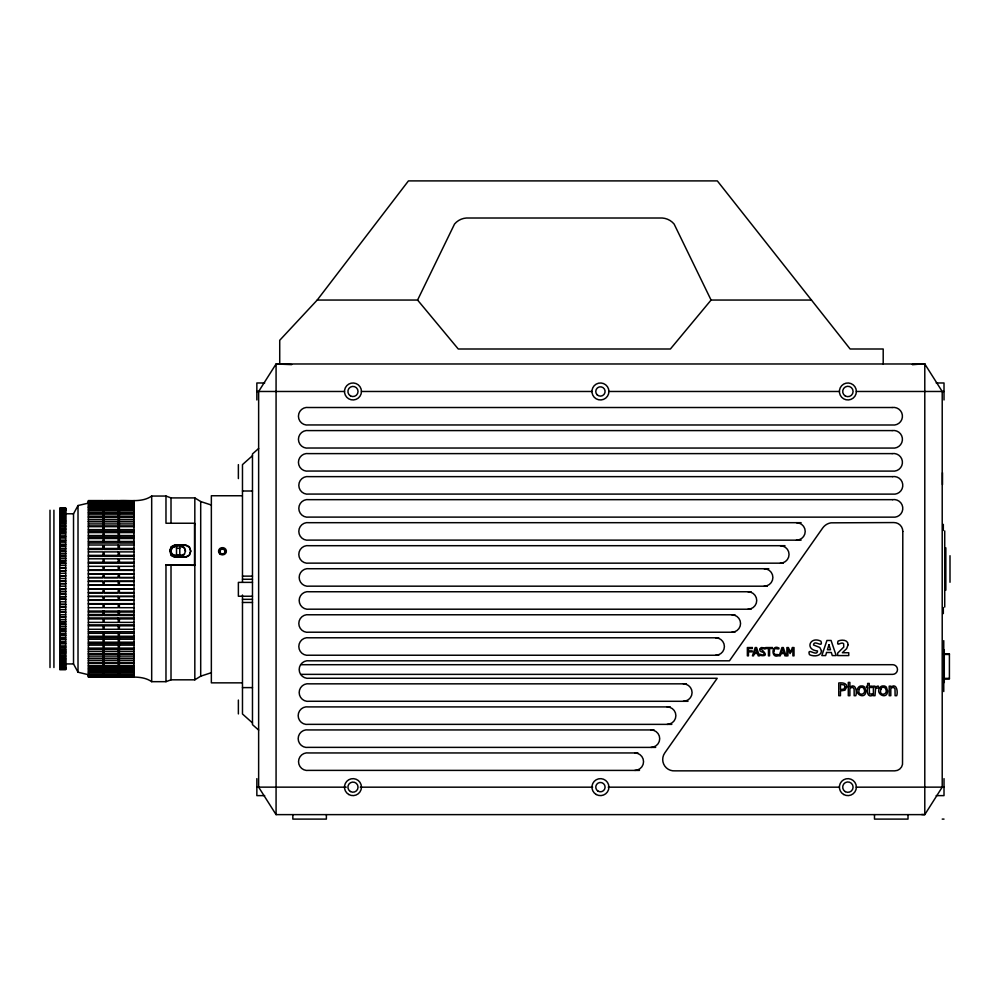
<?xml version="1.0" encoding="UTF-8"?>
<svg xmlns="http://www.w3.org/2000/svg" width="1000" height="1000" viewBox="0 0 1000 1000"><rect width="100%" height="100%" fill="white"/><g stroke="black" fill="none" stroke-linecap="round" stroke-linejoin="round"><path stroke-width="1.5" d="M169.762 551.325L171.2 547.15L174.662 545.413L185.85 545.413L189.312 547.15L190.75 551.325L189.312 555.513M279.725 363.975L279.725 340.288L317.213 300.05L417.575 300.05L454.538 224.037A16.975 16.975 0 0 1 466.413 218.012L662.237 218.012A16.975 16.975 0 0 1 674.112 224.037L711.075 300.05L811.45 300.05M134.037 674.725L88.375 674.725L78.012 672.2L73.525 663.95L73.525 513.787L78.012 505.538L88.375 503.113M317.213 300.05L408.438 180.9L717.325 180.9L850.125 349L883.2 349L883.2 363.975M711.075 300.05L670.4 349L458.263 349L417.575 300.05M252.475 455.688L242.475 464.625L242.475 582.137M258.637 448.488L252.475 453.95L252.475 724.65L258.637 730.062M119.375 663.125L119.375 677.163C130.087 677.663 142.25 675.113 151.688 681.675L165.975 681.675L171.012 679.825L194.825 679.825L200.7 676.188L211.35 672.688M211.35 505.037L200.7 501.55L194.825 497.912L171.012 497.912L165.975 496.05L151.688 496.05C142.275 502.663 130.1 500.025 119.375 500.575L119.375 516.875L134.037 516.875M171.2 555.087L174.662 556.825L185.85 556.825L189.312 555.087L190.75 550.913L189.312 546.725L185.85 545L174.662 545L171.2 546.725L169.762 550.913L171.2 555.513L174.662 557.25L185.85 557.25L188.15 556.087M176.513 546.188L171.962 547.638L170.837 550.913L171.962 554.175L176.513 555.638L176.513 545.837L179.8 545.837L179.8 555.638L184.35 554.175M174.862 546.188L171.962 548.062L170.837 551.325L171.962 554.6L174.862 556.05L181.45 556.05L184.35 554.6L185.475 550.913L184.35 547.638L179.8 546.188M924.788 363.975L912.3 364.487L924.788 363.975L942.212 391.475L942.212 787.138L924.788 814.625L276.075 814.625L258.637 787.138L258.637 391.475L276.075 363.975L924.788 363.975L924.788 814.625L921.663 814.5M264.675 382.975L256.85 382.975L256.85 399.963M936.188 382.975L944.013 382.975L944.013 399.963M256.85 391.475L344.475 391.475M361.463 391.475A8.5 8.5 0 0 0 348.725 384.113A8.5 8.5 0 0 0 348.725 398.825A8.5 8.5 0 0 0 361.463 391.475L591.938 391.475M608.925 391.475A8.5 8.5 0 0 0 596.188 384.113A8.5 8.5 0 0 0 596.188 398.825A8.5 8.5 0 0 0 608.925 391.475L839.388 391.475M856.375 391.475A8.5 8.5 0 0 0 843.637 384.113A8.5 8.5 0 0 0 843.637 398.825A8.5 8.5 0 0 0 856.375 391.475L944.013 391.475M242.475 491L252.475 491M241.812 495.75L211.35 495.75L211.35 682.85L241.812 682.85M88.375 501.062L103.038 501.062M104.162 501.062L118.25 501.062M119.375 501.062L134.037 501.062M88.375 501.55L103.038 501.55M104.162 501.55L118.25 501.55M119.375 501.55L134.037 501.55M88.375 502.038L103.038 502.038M104.162 502.038L118.25 502.038M119.375 502.038L134.037 502.038M88.375 502.525L103.038 502.525M104.162 502.525L118.25 502.525M119.375 502.525L134.037 502.525M88.375 503.013L134.037 503.013M88.375 503.675L103.038 503.675M104.162 503.675L118.25 503.675M119.375 503.675L134.037 503.675M88.375 505.1L103.038 505.1M104.162 505.1L118.25 505.1M119.375 505.1L134.037 505.1M103.038 506.037L104.162 506.037M118.25 506.037L119.375 506.037M88.375 506.525L103.038 506.525M104.162 506.525L118.25 506.525M119.375 506.525L134.037 506.525M88.375 507.463L103.038 507.463M104.162 507.463L118.25 507.463M119.375 507.463L134.037 507.463M88.375 507.95L103.038 507.95M104.162 507.95L118.25 507.95M119.375 507.95L134.037 507.95M59.8 508.413L65.688 508.413M59.8 508.75L65.688 508.75M59.8 509.087L65.688 509.087M59.8 509.438L65.688 509.438M88.375 509.387L103.038 509.387M104.162 509.387L118.25 509.387M119.375 509.387L134.037 509.387M59.8 509.775L65.688 509.775M59.8 510.112L65.688 510.112M59.8 510.45L65.688 510.45M59.8 510.788L65.688 510.788M88.375 510.812L103.038 510.812M104.162 510.812L118.25 510.812M119.375 510.812L134.037 510.812M59.8 511.875L65.688 511.863M88.375 512.575L103.038 512.575M104.162 512.575L118.25 512.575M119.375 512.575L134.037 512.575M59.8 512.85L65.688 512.85M88.375 513.175L103.038 513.175M104.162 513.175L118.25 513.175M119.375 513.175L134.037 513.175M65.688 513.787L73.525 513.787M59.8 513.862L65.688 513.85M103.038 514.6L104.162 514.6M118.25 514.6L119.375 514.6M59.8 514.85L65.688 514.85M88.375 514.85L103.038 514.85M104.162 514.85L118.25 514.85M119.375 514.85L134.037 514.85M59.8 515.862L65.688 515.837M59.8 516.838L65.688 516.838M88.375 516.875L103.038 516.875L103.038 500.575L88.375 500.575L88.375 677.163L103.038 677.163L103.038 663.125M88.375 517.112L103.038 517.112L103.038 521.413L88.375 521.413M134.037 517.112L119.375 517.112L119.375 521.413L134.037 521.413M59.8 517.85L65.688 517.837M59.8 518.825L65.688 518.825M88.375 519.388L103.038 519.388M104.162 519.388L118.25 519.388M119.375 519.388L134.037 519.388M59.8 519.837L65.688 519.837M59.8 520.55L65.688 520.55M59.8 521.425L65.688 521.425M88.375 521.663L103.038 521.663L103.038 525.962L88.375 525.962M134.037 521.663L119.375 521.663L119.375 525.962L134.037 525.962M59.8 522.137L65.688 522.137M801.112 522.688L309.088 522.688A8.838 8.838 0 0 0 298.812 531.4A8.838 8.838 0 0 0 309.088 540.112L801.087 540.163M59.8 523.013L65.688 523.013M194.825 524.55L194.537 523.237L165.975 523.237L165.975 496.05M59.8 523.725L65.688 523.725M88.375 523.925L103.038 523.925M104.162 523.925L118.25 523.925M119.375 523.925L134.037 523.925M59.8 525.3L65.688 525.3M59.8 526.175L65.688 526.175M88.375 526.675L103.038 526.675L103.038 531.188L88.375 531.188M134.037 526.675L119.375 526.675L119.375 531.188L134.037 531.188M59.8 526.888L65.688 526.888M103.038 528.237L104.162 528.237M118.25 528.237L119.375 528.237M59.8 528.475L65.688 528.475M59.8 529.338L65.688 529.338M88.375 529.637L103.038 529.637M104.162 529.637L118.25 529.637M119.375 529.637L134.037 529.637M59.8 530.05L65.688 530.05M59.8 531.638L65.688 531.638M59.8 532.513L65.688 532.513M88.375 532.587L103.038 532.587L103.038 537.112L88.375 537.112M134.037 532.587L119.375 532.587L119.375 537.112L134.037 537.112M59.8 533.9L65.688 533.9M88.375 535.55L103.038 535.55M104.162 535.55L118.25 535.55M119.375 535.55L134.037 535.55M59.8 535.962L65.688 535.962M59.8 536.638L65.688 536.638M59.8 538.025L65.688 538.025M88.375 538.513L103.038 538.513L103.038 543.038L88.375 543.038M134.037 538.513L119.375 538.513L119.375 543.038L134.037 543.038M59.8 540.087L65.688 540.087M59.8 540.763L65.688 540.763M88.375 541.475L103.038 541.475M104.162 541.475L118.25 541.475M119.375 541.475L134.037 541.475M59.8 542.163L65.688 542.163M59.8 544.225L65.688 544.225M59.8 544.888L65.688 544.888M88.375 545.013L103.038 545.013L103.038 549.438L88.375 549.438M134.037 545.013L119.375 545.013L119.375 549.438L134.037 549.438M784.987 545.7L309.088 545.7A8.838 8.838 0 0 0 298.812 554.425A8.838 8.838 0 0 0 309.088 563.138L783.413 563.175M103.038 545.988L104.162 545.988M118.25 545.988L119.375 545.988M59.8 546.287L65.688 546.287M59.8 548.35L65.688 548.35M176.513 548.3L179.8 548.3M88.375 548.462L103.038 548.462M104.162 548.462L118.25 548.462M119.375 548.462L134.037 548.462M59.8 549.012L65.688 549.012M59.8 551L65.688 551M59.8 551.413L65.688 551.413M88.375 551.9L103.038 551.9L103.038 556.337L88.375 556.337M134.037 551.9L119.375 551.9L119.375 556.337L134.037 556.337M59.8 553.4L65.688 553.4M59.8 553.825L65.688 553.825M176.513 554.788L179.8 554.788M88.375 555.35L103.038 555.35M104.162 555.35L118.25 555.35M119.375 555.35L134.037 555.35M59.8 555.8L65.688 555.8M59.8 556.225L65.688 556.225M59.8 558.212L65.688 558.212M59.8 558.625L65.688 558.625M88.375 558.8L103.038 558.8L103.038 563.225L88.375 563.225M134.037 558.8L119.375 558.8L119.375 563.225L134.037 563.225M59.8 560.612L65.688 560.612M59.8 561.025L65.688 561.025M88.375 562.25L103.038 562.25M104.162 562.25L118.25 562.25M119.375 562.25L134.037 562.25M59.8 563.013L65.688 563.013M59.8 563.438L65.688 563.438M165.975 564.85L194.825 565.325L165.975 564.85L165.975 681.675M59.8 565.413L65.688 565.413M88.375 566.337L103.038 566.337L103.038 570.375L88.375 570.375M134.037 566.337L119.375 566.337L119.375 570.375L134.037 570.375M103.038 566.675L104.162 566.675M118.25 566.675L119.375 566.675M59.8 567.812L65.688 567.812M59.8 568.237L65.688 568.237M768.8 568.725L309.45 568.725A8.838 8.838 0 0 0 299.175 577.45A8.838 8.838 0 0 0 309.45 586.163L767.237 586.2M88.375 570.037L103.038 570.037M104.162 570.037L118.25 570.037M119.375 570.037L134.037 570.037M59.8 570.675L65.688 570.675M59.8 570.812L65.688 570.812M59.8 573.4L65.688 573.25M88.375 573.737L103.038 573.737L103.038 577.775L88.375 577.775M134.037 573.737L119.375 573.737L119.375 577.775L134.037 577.775M88.375 574.075L103.038 574.075M104.162 574.075L118.25 574.075M119.375 574.075L134.037 574.075M59.8 575.825L65.688 575.825M59.8 575.975L65.688 575.975M242.475 576.138L252.475 576.138M88.375 577.438L103.038 577.438M104.162 577.438L118.25 577.438M119.375 577.438L134.037 577.438M59.8 578.413L65.688 578.55M242.475 579.275L252.475 579.275M59.8 580.988L65.688 580.988M59.8 581.138L65.688 581.138M88.375 581.138L103.038 581.138L103.038 585.163L88.375 585.163M134.037 581.138L119.375 581.138L119.375 585.163L134.037 585.163M88.375 581.475L103.038 581.475M104.162 581.475L118.25 581.475M119.375 581.475L134.037 581.475M252.475 582.375L238.375 582.375L238.375 596.237L252.475 596.237M59.8 583.562L65.688 583.562M59.8 583.713L65.688 583.713M88.375 584.837L103.038 584.837M104.162 584.837L118.25 584.837M119.375 584.837L134.037 584.837M59.8 586.287L65.688 586.15M59.8 588.725L65.688 588.725M59.8 588.862L65.688 588.862M88.375 588.862L134.037 588.862M88.375 589.2L103.038 589.2M104.162 589.2L118.25 589.2M119.375 589.2L134.037 589.2M59.8 591.45L65.688 591.45M59.8 591.587L65.688 591.587M751.1 591.75L309.45 591.75A8.838 8.838 0 0 0 299.175 600.462A8.838 8.838 0 0 0 309.45 609.188L751.087 609.225M88.375 592.562L103.038 592.562M104.162 592.562L118.25 592.562M119.375 592.562L134.037 592.562M88.375 592.9L103.038 592.9L103.038 588.862M134.037 592.9L119.375 592.9L119.375 588.862M59.8 594.025L65.688 594.025M59.8 594.163L65.688 594.163M88.375 596.263L103.038 596.263L103.038 600.3L88.375 600.3M134.037 596.263L119.375 596.263L119.375 600.3L134.037 600.3M59.8 596.6L65.688 596.6M88.375 596.6L103.038 596.6M104.162 596.6L118.25 596.6M119.375 596.6L134.037 596.6M59.8 596.75L65.688 596.75M59.8 599.188L65.688 599.188M59.8 599.325L65.688 599.325M242.475 599.338L252.475 599.338M88.375 599.963L103.038 599.963M104.162 599.963L118.25 599.963M119.375 599.963L134.037 599.963M59.8 601.763L65.688 601.9M242.475 602.463L252.475 602.463M88.375 603.663L103.038 603.663L103.038 607.7L88.375 607.7M134.037 603.663L119.375 603.663L119.375 607.7L134.037 607.7M88.375 604L103.038 604M104.162 604L118.25 604M119.375 604L134.037 604M59.8 604.338L65.688 604.338M59.8 604.487L65.688 604.487M59.8 606.912L65.688 606.912M59.8 607.062L65.688 607.062M59.8 609.637L65.688 609.637M88.375 611.062L134.037 611.062M59.8 611.9L65.688 611.9M88.375 612.038L103.038 612.038M104.162 612.038L118.25 612.038M119.375 612.038L134.037 612.038M59.8 612.325L65.688 612.325M88.375 614.513L103.038 614.513M104.162 614.513L118.25 614.513M119.375 614.513L134.037 614.513M59.8 614.725L65.688 614.725M734.938 614.775L309.088 614.775A8.838 8.838 0 0 0 298.812 623.488A8.838 8.838 0 0 0 309.088 632.212L734.938 632.238M88.375 615.487L103.038 615.487L103.038 611.062M134.037 615.487L119.375 615.487L119.375 611.062M59.8 616.7L65.688 616.7M59.8 617.125L65.688 617.125M88.375 617.95L103.038 617.95L103.038 622.388L88.375 622.388M134.037 617.95L119.375 617.95L119.375 622.388L134.037 622.388M88.375 618.938L103.038 618.938M104.162 618.938L118.25 618.938M119.375 618.938L134.037 618.938M59.8 619.525L65.688 619.525M59.8 621.512L65.688 621.512M59.8 621.938L65.688 621.938M59.8 623.913L65.688 623.913M59.8 624.338L65.688 624.338M88.375 624.85L103.038 624.85L103.038 629.275L88.375 629.275M134.037 624.85L119.375 624.85L119.375 629.275L134.037 629.275M88.375 625.825L103.038 625.825M104.162 625.825L118.25 625.825M119.375 625.825L134.037 625.825M59.8 626.312L65.688 626.312M59.8 626.737L65.688 626.737M59.8 628.725L65.688 628.725M59.8 629.138L65.688 629.138M59.8 630.788L65.688 630.788M59.8 631.45L65.688 631.45M88.375 631.737L134.037 631.737M88.375 633.3L103.038 633.3M104.162 633.3L118.25 633.3M119.375 633.3L134.037 633.3M59.8 633.513L65.688 633.513M59.8 634.913L65.688 634.913M59.8 635.575L65.688 635.575M88.375 636.263L103.038 636.263L103.038 631.737M134.037 636.263L119.375 636.263L119.375 631.737M59.8 637.638L65.688 637.638M88.375 637.663L103.038 637.663L103.038 642.188L88.375 642.188M134.037 637.663L119.375 637.663L119.375 642.188L134.037 642.188M718.763 637.788L309.088 637.788A8.838 8.838 0 0 0 298.812 646.513A8.838 8.838 0 0 0 309.088 655.225L718.787 655.263M59.8 639.038L65.688 639.038M88.375 639.225L103.038 639.225M104.162 639.225L118.25 639.225M119.375 639.225L134.037 639.225M59.8 639.7L65.688 639.7M59.8 641.775L65.688 641.775M59.8 643.162L65.688 643.162M88.375 643.587L103.038 643.587L103.038 648.1L88.375 648.1M134.037 643.587L119.375 643.587L119.375 648.1L134.037 648.1M59.8 643.838L65.688 643.838M88.375 645.138L103.038 645.138M104.162 645.138L118.25 645.138M119.375 645.138L134.037 645.138M59.8 645.9L65.688 645.9M59.8 646.812L65.688 646.812M59.8 647.688L65.688 647.688M59.8 649.262L65.688 649.262M88.375 649.5L134.037 649.5M59.8 649.975L65.688 649.975M59.8 650.85L65.688 650.85M59.8 651.562L65.688 651.562M88.375 651.538L103.038 651.538M104.162 651.538L118.25 651.538M119.375 651.538L134.037 651.538M59.8 652.438L65.688 652.438M59.8 653.15L65.688 653.15M88.375 653.8L103.038 653.8L103.038 649.5M134.037 653.8L119.375 653.8L119.375 649.5M943.25 653.812L949.412 653.812L949.412 679.013L943.25 679.013M59.8 654.013L65.688 654.013M88.375 654.05L103.038 654.05L103.038 658.35L88.375 658.35M134.037 654.05L119.375 654.05L119.375 658.35L134.037 658.35M943.25 654.45L949.412 654.45M59.8 655.6L65.688 655.6M88.375 656.075L103.038 656.075M104.162 656.075L118.25 656.075M119.375 656.075L134.037 656.075M59.8 656.312L65.688 656.312M59.8 657.188L65.688 657.188M88.375 658.587L103.038 658.587L103.038 662.887L88.375 662.887M134.037 658.587L119.375 658.587L119.375 662.887L134.037 662.887M59.8 658.763L65.688 658.763M59.8 658.888L65.688 658.888M59.8 659.9L65.688 659.9M88.375 660.625L103.038 660.625M104.162 660.625L118.25 660.625M119.375 660.625L134.037 660.625M59.8 660.9L65.688 660.875M59.8 661.9L65.688 661.9M59.8 662.887L65.688 662.875M88.375 663.125L134.037 663.125M59.8 663.888L73.525 663.95M300.613 664.7L892.663 664.7A4.825 4.825 0 0 1 897.487 669.538A4.825 4.825 0 0 1 892.663 674.362L300.613 674.362M88.375 665.5L103.038 665.5M104.162 665.5L118.25 665.5M119.375 665.5L134.037 665.5M59.8 665.875L65.688 665.875M59.8 666.875L65.688 666.875M88.375 666.925L103.038 666.925M104.162 666.925L118.25 666.925M119.375 666.925L134.037 666.925M59.8 667.288L65.688 667.288M59.8 667.55L65.688 667.55M59.8 667.625L65.688 667.625M59.8 667.962L65.688 667.962M59.8 668.3L65.688 668.3M88.375 668.35L103.038 668.35M104.162 668.35L118.25 668.35M119.375 668.35L134.037 668.35M59.8 668.637L65.688 668.637M59.8 668.988L65.688 668.988M59.8 669.325L65.688 669.325M88.375 669.775L103.038 669.775M104.162 669.775L118.25 669.775M119.375 669.775L134.037 669.775M88.375 671.213L103.038 671.213M104.162 671.213L118.25 671.213M119.375 671.213L134.037 671.213M103.038 671.7L104.162 671.7M118.25 671.7L119.375 671.7M88.375 672.638L103.038 672.638M104.162 672.638L118.25 672.638M119.375 672.638L134.037 672.638M88.375 674.237L103.038 674.237M104.162 674.237L118.25 674.237M119.375 674.237L134.037 674.237M88.375 675.212L103.038 675.212M104.162 675.212L118.25 675.212M119.375 675.212L134.037 675.212M88.375 675.7L103.038 675.7M104.162 675.7L118.25 675.7M119.375 675.7L134.037 675.7M88.375 676.188L103.038 676.188M104.162 676.188L118.25 676.188M119.375 676.188L134.037 676.188M88.375 676.675L103.038 676.675M104.162 676.675L118.25 676.675M119.375 676.675L134.037 676.675M943.25 678.375L949.412 678.375M686.438 683.838L309.45 683.838A8.838 8.838 0 0 0 299.175 692.55A8.838 8.838 0 0 0 309.45 701.275L688.012 701.3M242.475 687.613L252.475 687.613M670.263 706.912L308.463 706.912A8.838 8.838 0 0 0 298.175 715.625A8.838 8.838 0 0 0 308.463 724.35L671.812 724.375M654.087 729.938L308.463 729.938A8.838 8.838 0 0 0 298.175 738.65A8.838 8.838 0 0 0 308.463 747.362L655.662 747.4M637.938 752.95L308.825 752.95A8.838 8.838 0 0 0 298.538 761.675A8.838 8.838 0 0 0 308.825 770.387L639.487 770.413M256.85 787.138L346.25 787.175M944.013 787.138L856.175 787.175M360.288 787.175L592.638 787.175M608.225 787.175L839.013 787.175M264.675 795.625L256.85 795.625L256.85 778.637M936.188 795.625L944.013 795.625L944.013 778.637M942.212 819.1L944.013 819.1M291.675 364.625L276.075 363.975L276.075 814.625M252.475 722.925L242.475 713.988L242.475 595.037M185.475 551.325L184.35 548.062L181.45 546.188M950 555.712L950 582.275M945.837 547.812L945.837 590.175M944.725 530.925L944.725 607.062M944.275 649.663L944.275 682.513M943.763 640.638L943.763 691.538M943.325 524.388L943.325 530.45M943.325 607.537L943.325 613.6M942.487 472.7L942.487 484.637M908.012 814.625L908.012 819.1L874.488 819.1L874.488 814.625M326.375 814.625L326.375 819.1L292.838 819.1L292.838 814.625M238.375 464.625L238.375 478.587M238.375 700.062L238.375 713.925M200.7 501.55L200.7 676.188M194.825 497.912L194.825 679.825M194.537 523.237L194.537 564.85M171.012 497.912L171.012 523.1M171.012 565.325L171.012 679.825M151.688 496.05L151.688 681.675M134.037 500.538L134.037 677.2M118.25 588.862L118.25 592.9L104.162 592.9L104.162 588.862M118.25 611.062L118.25 615.487L104.162 615.487L104.162 611.062M118.25 631.737L118.25 636.263L104.162 636.263L104.162 631.737M118.25 649.5L118.25 653.8L104.162 653.8L104.162 649.5M118.25 663.125L118.25 677.163L104.162 677.163L104.162 663.125M78.012 505.538L78.012 672.2M53.925 510.213L53.925 667.525M50 510.213L50 667.525M780.312 545.7A8.738 8.738 0 0 1 789.05 554.438A8.738 8.738 0 0 1 780.312 563.175M796.475 522.688A8.738 8.738 0 0 1 805.212 531.425A8.738 8.738 0 0 1 796.475 540.163M634.825 752.95A8.738 8.738 0 0 1 643.55 761.688A8.738 8.738 0 0 1 634.825 770.413M650.975 729.938A8.738 8.738 0 0 1 659.712 738.662A8.738 8.738 0 0 1 650.975 747.4M667.138 706.912A8.738 8.738 0 0 1 675.875 715.638A8.738 8.738 0 0 1 667.138 724.375M683.337 683.838A8.738 8.738 0 0 1 692.075 692.575A8.738 8.738 0 0 1 683.337 701.3M715.662 637.788A8.738 8.738 0 0 1 724.4 646.525A8.738 8.738 0 0 1 715.662 655.263M747.987 591.75A8.738 8.738 0 0 1 756.725 600.487A8.738 8.738 0 0 1 747.987 609.225M764.15 568.725A8.738 8.738 0 0 1 772.887 577.463A8.738 8.738 0 0 1 764.15 586.2M731.825 614.775A8.738 8.738 0 0 1 740.562 623.513A8.738 8.738 0 0 1 731.825 632.238M902.8 531.4L902.525 761.675A7.875 7.875 0 0 1 894.762 770.85L675.025 770.85A11.387 11.387 0 0 1 664.775 752.95L717.188 678.288L309.45 678.25A8.838 8.838 0 0 1 299.175 669.538A8.838 8.838 0 0 1 309.45 660.812L729.45 660.812L822.688 528A12.512 12.512 0 0 1 830.938 522.837L893.787 522.562A8.825 8.825 0 0 1 902.8 531.4M773.913 650.938C772.2 656.5 779.3 653.438 779.025 655.288C771 659.963 771.025 643.475 779.025 648.1C779.663 650.675 773.637 646.225 773.913 650.938M865.888 690.925C866 700.462 852.55 693.9 858.538 687.212A3.8 3.8 0 0 1 860.725 685.975L862.55 685.975A3.762 3.762 0 0 1 864.725 687.212L865.888 690.925M887.55 690.925C887.663 700.462 874.2 693.9 880.2 687.212A3.8 3.8 0 0 1 882.375 685.975L884.212 685.975A3.762 3.762 0 0 1 886.388 687.212L887.55 690.925M846.8 686.812L844.975 690.212L840.462 690.95L840.462 695.7L838.763 695.7L838.763 682.975C841.663 682.663 846.862 682.663 846.8 686.812M759.862 649.287C758.85 652.8 764.85 651.188 764.137 654.225C763.025 656.925 758.988 652.2 759.75 655.35C769.325 657.062 764.362 651.95 761.087 649.125C762.113 646.587 765.825 650.938 765.075 647.925L761.5 647.562A2.65 2.65 0 0 0 760.263 648.438L759.862 649.287M821.513 650.85C821.175 656.612 813.4 656.675 809.463 654.675C806.65 646.612 817.087 657.337 817.525 650.975C804.463 649.7 810.05 635.788 820.913 641.2C823.65 648.8 813.9 639.025 813.538 645L819.788 647.463L821.513 650.85M859.188 689.312C856.637 697.163 868.062 694.675 863.562 688.175A2.163 2.163 0 0 0 862.225 687.325L861.05 687.325A2.175 2.175 0 0 0 859.7 688.175L859.188 689.312M880.85 689.312C878.3 697.163 889.712 694.675 885.212 688.175A2.163 2.163 0 0 0 883.888 687.325L882.7 687.325A2.175 2.175 0 0 0 881.363 688.175L880.85 689.312M848.1 644.737L846.625 648.688L842.35 652.725L848.75 652.725L848.75 655.575L837.65 655.575L837.65 653.112L843.763 647.062L843.625 643.625C841.025 641.237 836.25 647.65 838.012 641.112C841.462 639.425 848.175 639.587 848.1 644.737M845.037 686.85L843.85 689.112L840.462 689.513L840.462 684.425L844.125 684.912L845.037 686.85M826.575 652.487L825.638 655.575L821.825 655.575L826.938 640.462L831.075 640.462L836.188 655.575L832.275 655.575L831.325 652.487L826.575 652.487M828.95 644.762L827.412 649.75L830.5 649.75L828.95 644.762M754.287 653.525L753.538 655.85L752.425 655.85L755.225 647.55L756.587 647.55L759.375 655.85L758.213 655.85L757.463 653.525L754.287 653.525M781.025 653.525L780.263 655.85L779.15 655.85L781.95 647.55L783.312 647.55L786.112 655.85L784.95 655.85L784.188 653.525L781.025 653.525M755.875 648.675L754.6 652.588L757.15 652.588L755.875 648.675M782.6 648.675L781.325 652.588L783.888 652.588L782.6 648.675M792.475 647.55L790.475 652.163L788.4 647.55L786.9 647.55L786.9 655.85L787.925 655.85L787.925 648.7L790.075 653.562L792.9 648.7L792.9 655.85L794.013 655.85L794.013 647.55L792.475 647.55M875.588 688.438L875 695.7L873.388 695.7L873.388 686.15L875 686.15L875 687.575L877.175 686.237A3.125 3.125 0 0 1 878.45 686.2L878.45 687.875L875.588 688.438M850.6 686.65L849.887 687.212L849.887 682.4L848.288 682.4L848.288 695.7L849.887 695.7L849.887 688.575L851.137 687.738A2.737 2.737 0 0 1 852.913 687.463L854.112 689.038L854.175 695.7L855.788 695.7C857.05 692.475 856.112 683.175 850.6 686.65M891.513 686.65L890.8 687.212L890.8 686.15L889.2 686.15L889.2 695.7L890.8 695.7L890.8 688.575L892.05 687.738A2.737 2.737 0 0 1 893.825 687.463L895.025 689.038L895.088 695.7L896.7 695.7C897.975 692.475 897.025 683.175 891.513 686.65M872.113 694.163L869.475 693.875L869.25 687.487L872.2 687.487L872.2 686.15L869.25 686.15L869.25 683.413L867.638 683.413L867.638 686.15L866.562 686.15L866.562 687.487L867.638 687.487C866.737 690.65 867.163 697.638 872.2 695.612L872.2 694.163M892.15 407.512L308.725 407.512A8.838 8.838 0 0 0 298.438 416.238A8.838 8.838 0 0 0 308.725 424.95L894.688 425A8.838 8.838 0 0 0 902.337 414.963A8.838 8.838 0 0 0 892.15 407.512M892.15 430.588L308.725 430.588A8.838 8.838 0 0 0 298.438 439.312A8.838 8.838 0 0 0 308.725 448.025L894.688 448.075A8.838 8.838 0 0 0 902.337 438.038A8.838 8.838 0 0 0 892.15 430.588M892.15 453.612L308.725 453.612A8.838 8.838 0 0 0 298.438 462.337A8.838 8.838 0 0 0 308.725 471.05L894.688 471.1A8.838 8.838 0 0 0 902.337 461.062A8.838 8.838 0 0 0 892.15 453.612M892.513 476.637L309.088 476.637A8.838 8.838 0 0 0 298.812 485.35A8.838 8.838 0 0 0 309.088 494.075L895.062 494.125A8.838 8.838 0 0 0 902.7 484.087A8.838 8.838 0 0 0 892.513 476.637M892.513 499.663L309.088 499.663A8.838 8.838 0 0 0 298.812 508.375A8.838 8.838 0 0 0 309.088 517.1L895.062 517.15A8.838 8.838 0 0 0 902.7 507.1A8.838 8.838 0 0 0 892.513 499.663M118.25 500.575L104.162 500.575L104.162 516.875L118.25 516.875L118.25 500.575M65.688 508.075L59.8 508.075L59.8 669.663L65.688 669.663L65.688 508.075M118.25 517.112L104.162 517.112L104.162 521.413L118.25 521.413L118.25 517.112M118.25 521.663L104.162 521.663L104.162 525.962L118.25 525.962L118.25 521.663M118.25 526.675L104.162 526.675L104.162 531.188L118.25 531.188L118.25 526.675M118.25 532.587L104.162 532.587L104.162 537.112L118.25 537.112L118.25 532.587M118.25 538.513L104.162 538.513L104.162 543.038L118.25 543.038L118.25 538.513M118.25 545.013L104.162 545.013L104.162 549.438L118.25 549.438L118.25 545.013M118.25 551.9L104.162 551.9L104.162 556.337L118.25 556.337L118.25 551.9M118.25 558.8L104.162 558.8L104.162 563.225L118.25 563.225L118.25 558.8M118.25 566.337L104.162 566.337L104.162 570.375L118.25 570.375L118.25 566.337M118.25 573.737L104.162 573.737L104.162 577.775L118.25 577.775L118.25 573.737M118.25 581.138L104.162 581.138L104.162 585.163L118.25 585.163L118.25 581.138M118.25 596.263L104.162 596.263L104.162 600.3L118.25 600.3L118.25 596.263M118.25 603.663L104.162 603.663L104.162 607.7L118.25 607.7L118.25 603.663M118.25 617.95L104.162 617.95L104.162 622.388L118.25 622.388L118.25 617.95M118.25 624.85L104.162 624.85L104.162 629.275L118.25 629.275L118.25 624.85M118.25 637.663L104.162 637.663L104.162 642.188L118.25 642.188L118.25 637.663M118.25 643.587L104.162 643.587L104.162 648.1L118.25 648.1L118.25 643.587M752.337 647.55L747.362 647.55L747.362 655.85L748.475 655.85L748.475 651.85L752.175 651.85L752.175 650.863L748.475 650.863L748.475 648.525L752.337 648.525L752.337 647.55M772.362 647.55L765.675 647.55L765.675 648.525L768.462 648.525L768.462 655.85L769.575 655.85L769.575 648.525L772.362 648.525L772.362 647.55M118.25 654.05L104.162 654.05L104.162 658.35L118.25 658.35L118.25 654.05M118.25 658.587L104.162 658.587L104.162 662.887L118.25 662.887L118.25 658.587M65.688 664.862L59.8 664.862L65.688 664.875M348.725 794.488A8.5 8.5 0 0 0 361.463 787.138A8.5 8.5 0 0 0 348.725 779.775A8.5 8.5 0 0 0 348.725 794.488M596.188 794.488A8.5 8.5 0 0 0 608.925 787.138A8.5 8.5 0 0 0 596.188 779.775A8.5 8.5 0 0 0 596.188 794.488M843.637 794.488A8.5 8.5 0 0 0 856.375 787.138A8.5 8.5 0 0 0 843.637 779.775A8.5 8.5 0 0 0 843.637 794.488M219.688 553.812A3.925 3.625 0 0 0 226.25 552.188A3.925 3.625 0 0 0 221.438 547.75A3.925 3.625 0 0 0 219.688 553.812M220.912 553.913A3.025 2.8 0 0 0 225.463 551.487A3.025 2.8 0 0 0 220.912 549.062A3.025 2.8 0 0 0 220.912 553.913M221.05 553.862A2.763 2.55 0 0 0 225.188 551.663A2.763 2.55 0 0 0 221.05 549.45A2.763 2.55 0 0 0 221.05 553.862M221.05 553.612A2.763 2.55 0 0 0 225.188 551.4A2.763 2.55 0 0 0 221.05 549.188A2.763 2.55 0 0 0 221.05 553.612M845.288 395.975A5.2 5.2 0 0 0 853.088 391.475A5.2 5.2 0 0 0 845.288 386.975A5.2 5.2 0 0 0 845.288 395.975M597.125 394.775A4.675 4.675 0 0 0 604.938 392.675A4.675 4.675 0 0 0 599.225 386.962A4.675 4.675 0 0 0 597.125 394.775M350.438 395.863A5.062 5.062 0 0 0 358.038 391.475A5.062 5.062 0 0 0 350.438 387.088A5.062 5.062 0 0 0 350.438 395.863M350.438 791.525A5.062 5.062 0 0 0 358.038 787.138A5.062 5.062 0 0 0 350.438 782.75A5.062 5.062 0 0 0 350.438 791.525M845.288 791.637A5.2 5.2 0 0 0 853.088 787.138A5.2 5.2 0 0 0 845.288 782.638A5.2 5.2 0 0 0 845.288 791.637M598.088 791.175A4.675 4.675 0 0 0 605.1 787.138A4.675 4.675 0 0 0 598.088 783.088A4.675 4.675 0 0 0 598.088 791.175"/></g></svg>
